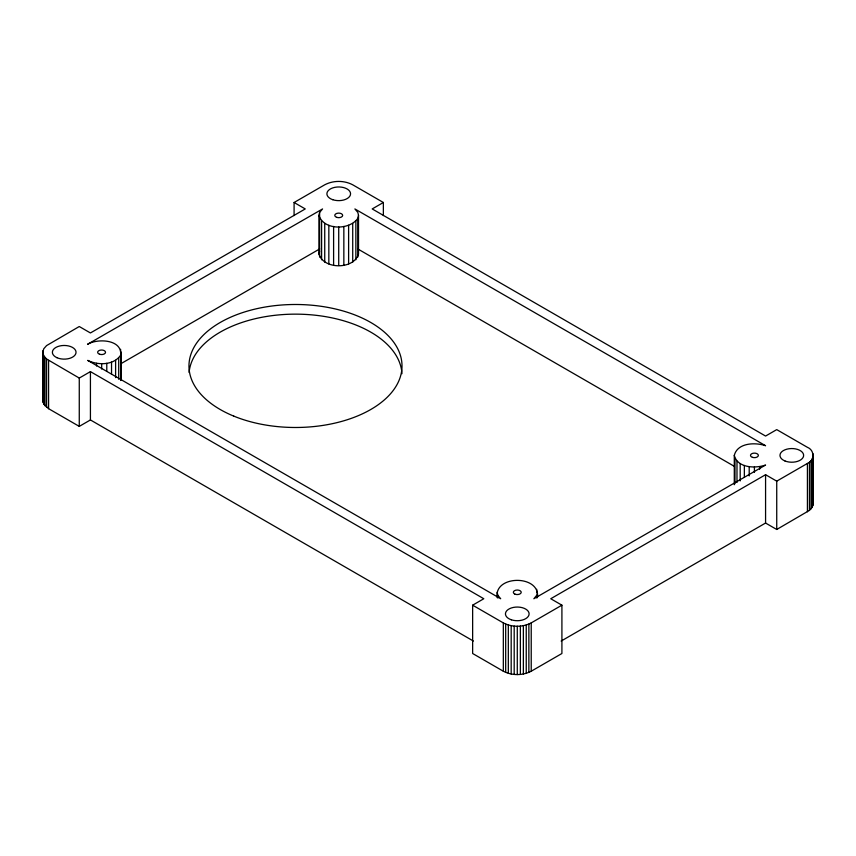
<?xml version="1.0" encoding="UTF-8"?>
<svg xmlns="http://www.w3.org/2000/svg" width="856" height="856" viewBox="0 0 856 856"><rect width="100%" height="100%" fill="white"/><g stroke="black" fill="none" stroke-linecap="round" stroke-linejoin="round"><path stroke-width="1.28" d="M473.389 641.048L90.426 419.943L79.266 426.384L48.578 408.676L43.763 404.139L42.8 400.619L42.8 352.298L43.763 348.777L46.566 345.599L79.266 326.521L90.426 332.963L305.25 208.939L294.09 202.498L294.09 215.562M42.8 400.619L43.046 398.832M383.36 215.562L383.36 202.498L372.2 208.939L765.574 436.057L776.734 429.616L807.422 447.324C814.762 450.203 814.762 460.56 807.422 463.438L776.734 481.158L765.574 474.706L550.75 598.74L561.91 605.181L561.91 653.503L531.223 671.222C522.695 675.694 511.856 675.694 503.328 671.222L472.64 653.503L472.64 605.181L483.8 598.74L90.426 371.622L79.266 378.063L46.566 358.996L43.763 355.818L42.8 352.298M561.151 641.058L765.574 523.037L776.734 529.479L809.434 510.401L812.237 507.223L813.2 503.703L813.2 455.381M120.664 380.513L120.664 355.187C122.408 339.393 97.766 338.206 87.569 344.283L322.562 208.939L319.609 212.427L318.935 215.38L318.935 254.039C323.579 269.694 353.87 269.694 358.514 254.039L358.514 215.38L357.84 212.427L354.887 208.939L765.574 445.719C755.506 442.199 737.487 442.595 734.288 455.381L734.288 484.71M318.935 254.039L319.609 251.086M357.84 257.003L357.84 218.344L358.514 215.38M497.154 597.627C493.698 574.622 540.853 574.622 537.397 597.627M536.712 597.97L537.397 592.288M497.154 592.288L497.839 595.295L500.685 598.74L87.708 360.387C97.98 365.448 113.623 365.448 120.664 355.187M318.935 215.38C323.729 230.467 349.473 230.328 357.84 218.344M536.712 595.295L533.866 598.74L765.574 465.043C755.506 468.564 737.487 468.179 734.288 455.381M294.09 202.498L324.777 184.778C333.305 180.306 344.144 180.306 352.672 184.778L383.36 202.498M121.06 363.607L319.673 248.936M472.64 605.181L503.328 622.9C511.856 627.362 522.695 627.362 531.223 622.9L561.91 605.181M357.776 248.936L734.384 466.37M812.954 501.926L813.2 503.703M812.954 453.605L812.954 505.489M812.237 458.902L812.237 507.223M811.049 460.549L811.049 508.871M809.434 462.08L809.434 510.401M807.422 463.438L807.422 511.76M776.734 481.158L776.734 529.479M765.574 474.706L765.574 523.037M759.625 466.606L759.625 469.27M754.414 467.002L754.414 472.33M749.203 466.606L749.203 475.936M744.356 465.439L744.356 477.445M740.183 463.599L740.183 480.922M736.984 461.191L736.984 482.517M734.972 458.388L734.972 483.715M536.712 589.281L536.712 591.956M531.223 622.9L531.223 671.222M528.869 624.056L528.869 672.377M526.237 624.987L526.237 673.308M523.369 625.672L523.369 673.993M520.362 626.089L520.362 674.41M517.281 626.228L517.281 674.549M514.189 626.089L514.189 674.41M511.182 625.672L511.182 673.993M508.325 624.987L508.325 673.308M505.682 624.056L505.682 672.377M503.328 622.9L503.328 671.222M497.839 595.295L497.839 597.97M355.861 221.094L355.861 259.753M352.715 223.459L352.715 262.118M348.617 225.278L348.617 263.937M343.845 226.423L343.845 265.082M338.719 226.808L338.719 265.467M333.605 226.423L333.605 265.082M328.832 225.278L328.832 263.937M324.734 223.459L324.734 262.118M321.589 221.094L321.589 259.753M319.609 212.427L319.609 257.003M121.317 352.244L121.317 380.235M120.61 349.291L120.61 351.966M118.717 357.947L118.717 379.272M115.603 360.312L115.603 377.635M111.537 362.131L111.537 374.125M106.786 363.286L106.786 371.279M101.682 363.682L101.682 369.022M96.568 363.308L96.568 365.983M90.426 371.622L90.426 419.943M79.266 378.063L79.266 426.384M48.578 360.355L48.578 408.676M46.566 358.996L46.566 407.317M44.951 357.466L44.951 405.787M43.763 355.818L43.763 404.139M43.046 350.511L43.046 402.395M189.101 372.446A106.529 61.504 0 0 1 296.572 314.152A106.529 61.504 0 0 1 401.956 373.708M56.999 357.722A11.834 6.837 0 0 0 75.938 353.186A11.834 6.837 0 0 0 59.674 345.985A11.834 6.837 0 0 0 56.999 357.722M511.353 619.798A11.834 6.837 0 0 0 529.115 613.88A11.834 6.837 0 0 0 511.353 607.963A11.834 6.837 0 0 0 511.353 619.798M332.802 199.716A11.834 6.837 0 0 0 350.564 193.798A11.834 6.837 0 0 0 332.802 187.881A11.834 6.837 0 0 0 332.802 199.716M784.92 460.945A11.834 6.837 0 0 0 803.581 456.034A11.834 6.837 0 0 0 786.889 449.165A11.834 6.837 0 0 0 784.92 460.945M752.445 457.35A3.948 2.279 0 0 0 758.363 455.381A3.948 2.279 0 0 0 752.445 453.413A3.948 2.279 0 0 0 752.445 457.35M514.873 594.096A3.948 2.279 0 0 0 521.186 592.598A3.948 2.279 0 0 0 515.772 590.191A3.948 2.279 0 0 0 514.873 594.096M336.75 217.36A3.948 2.279 0 0 0 342.668 215.38A3.948 2.279 0 0 0 336.75 213.411A3.948 2.279 0 0 0 336.75 217.36M99.617 354.266A3.948 2.279 0 0 0 105.534 352.298A3.948 2.279 0 0 0 99.617 350.318A3.948 2.279 0 0 0 99.617 354.266M233.784 416.123A106.529 61.504 0 0 0 401.539 371.761A106.529 61.504 0 0 0 251.118 310.075A106.529 61.504 0 0 0 233.784 416.123"/></g></svg>
